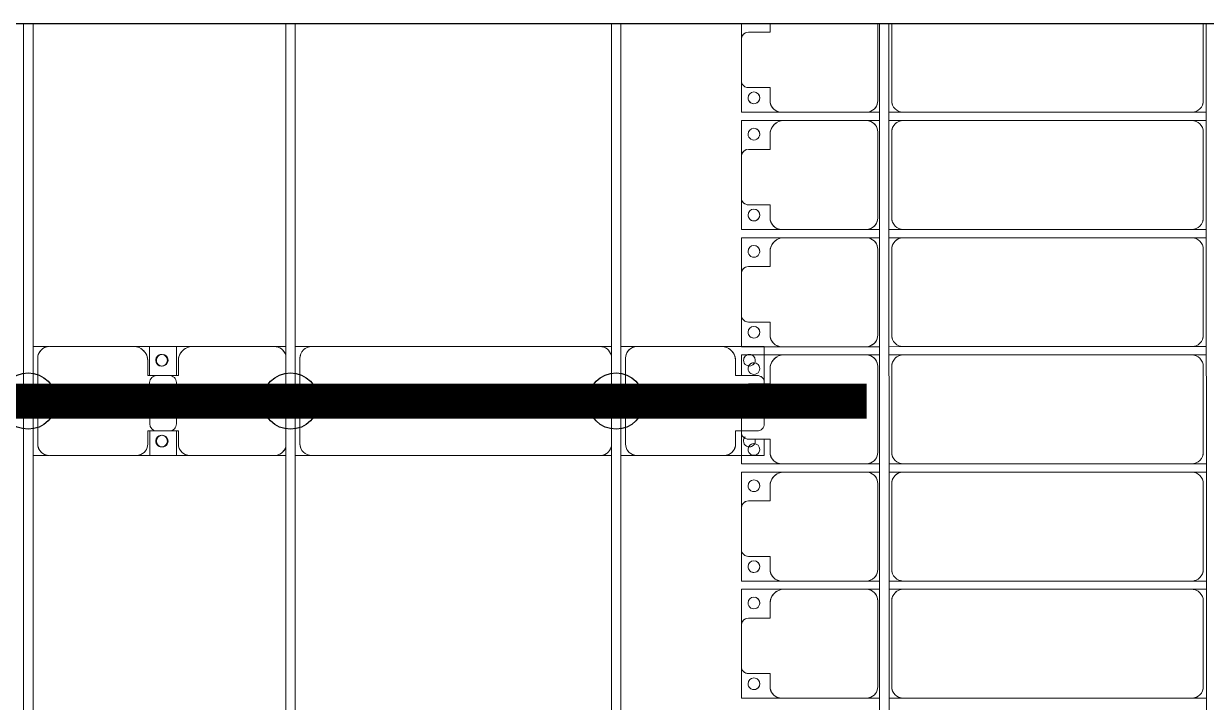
# Model space of a CAD drawing. Header units: millimetres. Extents: x -248177 to 167033, y 156986 to 268923.
# Drawn here: x -172512 to -167462, y 167465 to 170361 of the extents above; entities that cross this region are included whole.
import ezdxf

# ---------------------------------------------------------------- set-up
doc = ezdxf.new("R2010")
doc.units = ezdxf.units.MM
for name, color, linetype, lineweight in [('A-DETL-MBND', 5, 'Continuous', 9), ('A-GENM', 13, 'Continuous', 9), ('S-BEAM', 12, 'Continuous', 9)]:
    doc.layers.add(name, color=color, linetype=linetype, lineweight=lineweight)
doc.layers.add('GC-HOP 40x60 GIA CUONG', color=1, linetype='Continuous')

# ---------------------------------------------------------------- blocks, each defined once
blk = doc.blocks.new('Dải phao đi lại kèm đỡ invester - DẢI PHAO ĐI LẠI-18009-BỐ TRÍ KHUNG KẾT CẤU BÈ PIN 02')
at = {"layer": 'A-DETL-MBND', "color": 8}
for p, q in [((64173.4, 660.3), (63846.3, 660.3)), ((64223.4, 673.2), (64223.4, 610.3)), ((64223.4, 673.2), (64223.4, 610.3)), ((64258.4, 610.3), (64258.4, 673.2)), ((64258.4, 610.3), (64258.4, 673.2)), ((64673.4, 660.3), (64308.4, 660.3)), ((64723.4, 673.2), (64723.4, 610.3)), ((64723.4, 673.2), (64723.4, 610.3)), ((64758.4, 610.3), (64758.4, 673.2)), ((64758.4, 610.3), (64758.4, 673.2)), ((65173.4, 660.3), (64808.4, 660.3)), ((65223.4, 673.2), (65223.4, 610.3)), ((65223.4, 673.2), (65223.4, 610.3)), ((65258.4, 610.3), (65258.4, 673.2)), ((65258.4, 610.3), (65258.4, 673.2)), ((65673.4, 660.3), (65308.4, 660.3)), ((65723.4, 673.2), (65723.4, 610.3)), ((65723.4, 673.2), (65723.4, 610.3)), ((65758.4, 610.3), (65758.4, 673.2)), ((65758.4, 610.3), (65758.4, 673.2)), ((66173.4, 660.3), (65808.4, 660.3)), ((66223.4, 673.2), (66223.4, 610.3)), ((66223.4, 673.2), (66223.4, 610.3)), ((66258.4, 610.3), (66258.4, 673.2)), ((66258.4, 610.3), (66258.4, 673.2)), ((66673.4, 660.3), (66308.4, 660.3)), ((66723.4, 673.2), (66723.4, 610.3)), ((66723.4, 673.2), (66723.4, 610.3)), ((64223.4, -620.3), (64223.4, 610.3)), ((64258.4, 610.3), (64258.4, -620.3)), ((64723.4, -620.3), (64723.4, 610.3)), ((64758.4, 610.3), (64758.4, -620.3)), ((65223.4, -620.3), (65223.4, 610.3)), ((65258.4, 610.3), (65258.4, -620.3)), ((65723.4, -620.3), (65723.4, 610.3)), ((65758.4, 610.3), (65758.4, -620.3)), ((66223.4, -620.3), (66223.4, 610.3)), ((66258.4, 610.3), (66258.4, -620.3)), ((66723.4, -620.3), (66723.4, 610.3)), ((64223.4, -620.3), (64223.4, -681.8)), ((64223.4, -620.3), (64223.4, -681.8)), ((64258.4, -681.8), (64258.4, -620.3)), ((64258.4, -681.8), (64258.4, -620.3)), ((64723.4, -620.3), (64723.4, -681.8)), ((64723.4, -620.3), (64723.4, -681.8)), ((64758.4, -681.8), (64758.4, -620.3)), ((64758.4, -681.8), (64758.4, -620.3)), ((65223.4, -620.3), (65223.4, -681.8)), ((65223.4, -620.3), (65223.4, -681.8)), ((65258.4, -681.8), (65258.4, -620.3)), ((65258.4, -681.8), (65258.4, -620.3)), ((65723.4, -620.3), (65723.4, -681.8)), ((65723.4, -620.3), (65723.4, -681.8)), ((65758.4, -681.8), (65758.4, -620.3)), ((65758.4, -681.8), (65758.4, -620.3)), ((66223.4, -620.3), (66223.4, -681.8)), ((66223.4, -620.3), (66223.4, -681.8)), ((66258.4, -681.8), (66258.4, -620.3)), ((66258.4, -681.8), (66258.4, -620.3)), ((66723.4, -620.3), (66723.4, -681.8)), ((66723.4, -620.3), (66723.4, -681.8)), ((63846.3, -670.3), (64173.4, -670.3)), ((64308.4, -670.3), (64673.4, -670.3)), ((64808.4, -670.3), (65173.4, -670.3)), ((65308.4, -670.3), (65673.4, -670.3)), ((65808.4, -670.3), (66173.4, -670.3)), ((66308.4, -670.3), (66673.4, -670.3)), ((64173.4, -729.7), (63846.3, -729.7)), ((64223.4, -721.8), (64223.4, -779.7)), ((64223.4, -721.8), (64223.4, -779.7)), ((64258.4, -779.7), (64258.4, -721.8)), ((64258.4, -779.7), (64258.4, -721.8)), ((64673.4, -729.7), (64308.4, -729.7)), ((64723.4, -721.8), (64723.4, -779.7)), ((64723.4, -721.8), (64723.4, -779.7)), ((64758.4, -779.7), (64758.4, -721.8)), ((64758.4, -779.7), (64758.4, -721.8)), ((65173.4, -729.7), (64808.4, -729.7)), ((65223.4, -721.8), (65223.4, -779.7)), ((65223.4, -721.8), (65223.4, -779.7)), ((65258.4, -779.7), (65258.4, -721.8)), ((65258.4, -779.7), (65258.4, -721.8)), ((65673.4, -729.7), (65308.4, -729.7)), ((65723.4, -721.8), (65723.4, -779.7)), ((65723.4, -721.8), (65723.4, -779.7)), ((65758.4, -779.7), (65758.4, -721.8)), ((65758.4, -779.7), (65758.4, -721.8)), ((66173.4, -729.7), (65808.4, -729.7)), ((66223.4, -721.8), (66223.4, -779.7)), ((66223.4, -721.8), (66223.4, -779.7)), ((66258.4, -779.7), (66258.4, -721.8)), ((66258.4, -779.7), (66258.4, -721.8)), ((66673.4, -729.7), (66308.4, -729.7)), ((66723.4, -721.8), (66723.4, -779.7)), ((66723.4, -721.8), (66723.4, -779.7)), ((64223.4, -1139.7), (64223.4, -779.7)), ((64258.4, -779.7), (64258.4, -1129.7)), ((64723.4, -1139.7), (64723.4, -779.7)), ((64758.4, -779.7), (64758.4, -1129.7)), ((65223.4, -1139.7), (65223.4, -779.7)), ((65258.4, -779.7), (65258.4, -1129.7)), ((65723.4, -1139.7), (65723.4, -779.7)), ((65758.4, -779.7), (65758.4, -1129.7)), ((66223.4, -1139.7), (66223.4, -779.7)), ((66258.4, -779.7), (66258.4, -1129.7)), ((66723.4, -1139.7), (66723.4, -779.7)), ((64223.4, -1139.7), (64223.4, -1312.2)), ((64223.4, -1312.2), (64223.4, -1139.7)), ((64258.4, -1312.2), (64258.4, -1129.7)), ((64258.4, -1129.7), (64258.4, -1312.2)), ((64723.4, -1139.7), (64723.4, -1312.2)), ((64723.4, -1312.2), (64723.4, -1139.7)), ((64758.4, -1312.2), (64758.4, -1129.7)), ((64758.4, -1129.7), (64758.4, -1312.2)), ((65223.4, -1139.7), (65223.4, -1312.2)), ((65223.4, -1215.1), (65223.4, -1139.7)), ((65258.4, -1312.2), (65258.4, -1129.7)), ((65258.4, -1129.7), (65258.4, -1216.7)), ((65723.4, -1139.7), (65723.4, -1312.2)), ((65723.4, -1312.2), (65723.4, -1139.7)), ((65758.4, -1312.2), (65758.4, -1129.7)), ((65758.4, -1129.7), (65758.4, -1312.2)), ((66223.4, -1139.7), (66223.4, -1312.2)), ((66223.4, -1312.2), (66223.4, -1139.7)), ((66258.4, -1312.2), (66258.4, -1129.7)), ((66258.4, -1129.7), (66258.4, -1312.2)), ((66723.4, -1139.7), (66723.4, -1312.2)), ((66723.4, -1312.2), (66723.4, -1139.7)), ((63846.3, -1189.7), (63881.8, -1189.7)), ((63881.8, -1189.7), (63881.8, -1282.2)), ((64118.2, -1282.2), (64118.2, -1189.7)), ((64118.2, -1189.7), (64173.4, -1189.7)), ((64318.4, -1189.7), (64381.8, -1189.7)), ((64381.8, -1189.7), (64381.8, -1282.2)), ((64618.2, -1282.2), (64618.2, -1189.7)), ((64618.2, -1189.7), (64673.4, -1189.7)), ((64818.4, -1189.7), (64881.8, -1189.7)), ((64881.8, -1189.7), (64881.8, -1282.2)), ((65118.2, -1282.2), (65118.2, -1189.7)), ((65118.2, -1189.7), (65173.4, -1189.7)), ((65318.4, -1189.7), (65381.8, -1189.7)), ((65381.8, -1189.7), (65381.8, -1282.2)), ((65618.2, -1282.2), (65618.2, -1189.7)), ((65618.2, -1189.7), (65673.4, -1189.7)), ((65818.4, -1189.7), (65881.8, -1189.7)), ((65881.8, -1189.7), (65881.8, -1282.2)), ((66118.2, -1282.2), (66118.2, -1189.7)), ((66118.2, -1189.7), (66173.4, -1189.7)), ((66318.4, -1189.7), (66381.8, -1189.7)), ((66381.8, -1189.7), (66381.8, -1282.2)), ((66618.2, -1282.2), (66618.2, -1189.7)), ((66618.2, -1189.7), (66673.4, -1189.7)), ((65223.4, -1312.2), (65223.4, -1248)), ((65258.4, -1237.7), (65258.4, -1294.9)), ((63911.8, -1312.2), (63846.3, -1312.2)), ((63846.3, -1312.2), (63911.8, -1312.2)), ((63911.8, -1312.2), (64088.2, -1312.2)), ((64223.4, -1312.2), (64088.2, -1312.2)), ((64088.2, -1312.2), (64223.4, -1312.2)), ((64411.8, -1312.2), (64258.4, -1312.2)), ((64258.4, -1312.2), (64411.8, -1312.2)), ((64411.8, -1312.2), (64588.2, -1312.2)), ((64723.4, -1312.2), (64588.2, -1312.2)), ((64588.2, -1312.2), (64723.4, -1312.2)), ((64911.8, -1312.2), (64758.4, -1312.2)), ((64758.4, -1312.2), (64911.8, -1312.2)), ((64911.8, -1312.2), (65088.2, -1312.2)), ((65223.4, -1312.2), (65088.2, -1312.2)), ((65088.2, -1312.2), (65223.4, -1312.2)), ((65258.4, -1301.2), (65258.4, -1312.2)), ((65346.4, -1312.2), (65258.4, -1312.2)), ((65277.3, -1312.2), (65290.2, -1312.2)), ((65311.7, -1312.2), (65327.2, -1312.2)), ((65411.8, -1312.2), (65588.2, -1312.2)), ((65723.4, -1312.2), (65588.2, -1312.2)), ((65592, -1312.2), (65609.1, -1312.2)), ((65625.2, -1312.2), (65638.6, -1312.2)), ((65687, -1312.2), (65723.4, -1312.2)), ((65911.8, -1312.2), (65758.4, -1312.2)), ((65758.4, -1312.2), (65911.8, -1312.2)), ((65911.8, -1312.2), (66088.2, -1312.2)), ((66223.4, -1312.2), (66088.2, -1312.2)), ((66088.2, -1312.2), (66223.4, -1312.2)), ((66411.8, -1312.2), (66258.4, -1312.2)), ((66258.4, -1312.2), (66411.8, -1312.2)), ((66411.8, -1312.2), (66588.2, -1312.2)), ((66723.4, -1312.2), (66588.2, -1312.2)), ((66588.2, -1312.2), (66723.4, -1312.2))]:
    blk.add_line(p, q, dxfattribs=at)
for centre, radius, start, end in [((64173.4, 610.3), 50, 360, 90), ((64173.4, 610.3), 50, 60, 90), ((64308.4, 610.3), 50, 90, 180), ((64308.4, 610.3), 50, 105, 120), ((64673.4, 610.3), 50, 360, 90), ((64673.4, 610.3), 50, 60, 90), ((64808.4, 610.3), 50, 90, 180), ((64808.4, 610.3), 50, 105, 120), ((65173.4, 610.3), 50, 360, 90), ((65173.4, 610.3), 50, 60, 90), ((65308.4, 610.3), 50, 90, 180), ((65308.4, 610.3), 50, 105, 120), ((65673.4, 610.3), 50, 360, 90), ((65673.4, 610.3), 50, 60, 90), ((65808.4, 610.3), 50, 90, 180), ((65808.4, 610.3), 50, 105, 120), ((66173.4, 610.3), 50, 0, 90), ((66173.4, 610.3), 50, 60, 90), ((66308.4, 610.3), 50, 90, 180), ((66308.4, 610.3), 50, 105, 120), ((66673.4, 610.3), 50, 360, 90), ((66673.4, 610.3), 50, 60, 90), ((64173.4, 610.3), 50, 15, 30), ((64308.4, 610.3), 50, 150, 180), ((64673.4, 610.3), 50, 15, 30), ((64808.4, 610.3), 50, 150, 180), ((65173.4, 610.3), 50, 15, 30), ((65308.4, 610.3), 50, 150, 180), ((65673.4, 610.3), 50, 15, 30), ((65808.4, 610.3), 50, 150, 180), ((66173.4, 610.3), 50, 15, 30), ((66308.4, 610.3), 50, 150, 180), ((66673.4, 610.3), 50, 15, 30), ((64173.4, -620.3), 50, 270, 0), ((64173.4, -620.3), 50, 330, 0), ((64308.4, -620.3), 50, 180, 270), ((64308.4, -620.3), 50, 195, 225), ((64673.4, -620.3), 50, 270, 360), ((64673.4, -620.3), 50, 330, 360), ((64808.4, -620.3), 50, 180, 270), ((64808.4, -620.3), 50, 195, 225), ((65173.4, -620.3), 50, 270, 0), ((65173.4, -620.3), 50, 330, 0), ((65308.4, -620.3), 50, 180, 270), ((65308.4, -620.3), 50, 195, 225), ((65673.4, -620.3), 50, 270, 360), ((65673.4, -620.3), 50, 330, 360), ((65808.4, -620.3), 50, 180, 270), ((65808.4, -620.3), 50, 195, 225), ((66173.4, -620.3), 50, 270, 0), ((66173.4, -620.3), 50, 330, 0), ((66308.4, -620.3), 50, 180, 270), ((66308.4, -620.3), 50, 195, 225), ((66673.4, -620.3), 50, 270, 360), ((66673.4, -620.3), 50, 330, 360), ((64173.4, -620.3), 50, 270, 300), ((64308.4, -620.3), 50, 240, 270), ((64673.4, -620.3), 50, 270, 300), ((64808.4, -620.3), 50, 240, 270), ((65173.4, -620.3), 50, 270, 300), ((65308.4, -620.3), 50, 240, 270), ((65673.4, -620.3), 50, 270, 300), ((65808.4, -620.3), 50, 240, 270), ((66173.4, -620.3), 50, 270, 300), ((66308.4, -620.3), 50, 240, 270), ((66673.4, -620.3), 50, 270, 300), ((64173.4, -779.7), 50, 0, 90), ((64173.4, -779.7), 50, 15, 90), ((64308.4, -779.7), 50, 90, 180), ((64308.4, -779.7), 50, 90, 165), ((64673.4, -779.7), 50, 0, 90), ((64673.4, -779.7), 50, 15, 90), ((64808.4, -779.7), 50, 90, 180), ((64808.4, -779.7), 50, 90, 165), ((65173.4, -779.7), 50, 360, 90), ((65173.4, -779.7), 50, 15, 90), ((65308.4, -779.7), 50, 90, 180), ((65308.4, -779.7), 50, 90, 165), ((65673.4, -779.7), 50, 0, 90), ((65673.4, -779.7), 50, 15, 90), ((65808.4, -779.7), 50, 90, 180), ((65808.4, -779.7), 50, 90, 165), ((66173.4, -779.7), 50, 0, 90), ((66173.4, -779.7), 50, 15, 90), ((66308.4, -779.7), 50, 90, 180), ((66308.4, -779.7), 50, 90, 165), ((66673.4, -779.7), 50, 0, 90), ((66673.4, -779.7), 50, 15, 90), ((64173.4, -1139.7), 50, 270, 360), ((64173.4, -1139.7), 50, 270, 345), ((64318.4, -1129.7), 60, 180, 270), ((64318.4, -1129.7), 60, 210, 270), ((64673.4, -1139.7), 50, 270, 360), ((64673.4, -1139.7), 50, 270, 345), ((64818.4, -1129.7), 60, 180, 270), ((64818.4, -1129.7), 60, 210, 270), ((65173.4, -1139.7), 50, 270, 360), ((65173.4, -1139.7), 50, 270, 345), ((65318.4, -1129.7), 60, 180, 270), ((65318.4, -1129.7), 60, 210, 270), ((65673.4, -1139.7), 50, 270, 360), ((65673.4, -1139.7), 50, 270, 345), ((65818.4, -1129.7), 60, 180, 270), ((65818.4, -1129.7), 60, 210, 270), ((66173.4, -1139.7), 50, 270, 0), ((66173.4, -1139.7), 50, 270, 345), ((66318.4, -1129.7), 60, 180, 270), ((66318.4, -1129.7), 60, 210, 270), ((66673.4, -1139.7), 50, 270, 360), ((66673.4, -1139.7), 50, 270, 345), ((64161.8, -1258.6), 25, 90, 270), ((64161.8, -1258.6), 25, 180, 270), ((64161.8, -1258.6), 25, 90, 165), ((64161.8, -1258.6), 25, 270, 90), ((64161.8, -1258.6), 25, 15, 90), ((64161.8, -1258.6), 25, 270, 0), ((64316.8, -1258.6), 25, 90, 270), ((64316.8, -1258.6), 25, 180, 270), ((64316.8, -1258.6), 25, 90, 165), ((64316.8, -1258.6), 25, 270, 90), ((64316.8, -1258.6), 25, 60, 90), ((64316.8, -1258.6), 25, 270, 30), ((64661.8, -1258.6), 25, 90, 270), ((64661.8, -1258.6), 25, 180, 270), ((64661.8, -1258.6), 25, 90, 165), ((64661.8, -1258.6), 25, 270, 90), ((64661.8, -1258.6), 25, 15, 90), ((64661.8, -1258.6), 25, 270, 360), ((64816.8, -1258.6), 25, 90, 270), ((64816.8, -1258.6), 25, 180, 270), ((64816.8, -1258.6), 25, 90, 165), ((64816.8, -1258.6), 25, 270, 90), ((64816.8, -1258.6), 25, 60, 90), ((64816.8, -1258.6), 25, 270, 30), ((65161.8, -1258.6), 25, 90, 270), ((65161.8, -1258.6), 25, 180, 270), ((65161.8, -1258.6), 25, 90, 165), ((65161.8, -1258.6), 25, 270, 90), ((65161.8, -1258.6), 25, 15, 90), ((65161.8, -1258.6), 25, 270, 0), ((65316.8, -1258.6), 25, 90, 270), ((65316.8, -1258.6), 25, 180, 240), ((65316.8, -1258.6), 25, 270, 90), ((65661.8, -1258.6), 25, 90, 270), ((65661.8, -1258.6), 25, 180, 240), ((65661.8, -1258.6), 25, 150, 165), ((65661.8, -1258.6), 25, 270, 90), ((65661.8, -1258.6), 25, 60, 90), ((65816.8, -1258.6), 25, 90, 270), ((65816.8, -1258.6), 25, 180, 270), ((65816.8, -1258.6), 25, 90, 165), ((65816.8, -1258.6), 25, 270, 90), ((65816.8, -1258.6), 25, 60, 90), ((65816.8, -1258.6), 25, 270, 30), ((66161.8, -1258.6), 25, 90, 270), ((66161.8, -1258.6), 25, 180, 270), ((66161.8, -1258.6), 25, 90, 165), ((66161.8, -1258.6), 25, 270, 90), ((66161.8, -1258.6), 25, 15, 90), ((66161.8, -1258.6), 25, 270, 0), ((66316.8, -1258.6), 25, 90, 270), ((66316.8, -1258.6), 25, 180, 270), ((66316.8, -1258.6), 25, 90, 165), ((66316.8, -1258.6), 25, 270, 90), ((66316.8, -1258.6), 25, 60, 90), ((66316.8, -1258.6), 25, 270, 30), ((66661.8, -1258.6), 25, 90, 270), ((66661.8, -1258.6), 25, 180, 270), ((66661.8, -1258.6), 25, 90, 165), ((66661.8, -1258.6), 25, 270, 90), ((66661.8, -1258.6), 25, 15, 90), ((66661.8, -1258.6), 25, 270, 0), ((63911.8, -1282.2), 30, 180, 270), ((63911.8, -1282.2), 30, 195, 225), ((63911.8, -1282.2), 30, 195, 255), ((63911.8, -1282.2), 30, 195, 225), ((64088.2, -1282.2), 30, 270, 0), ((64088.2, -1282.2), 30, 285, 345), ((64088.2, -1282.2), 30, 285, 300), ((64088.2, -1282.2), 30, 285, 300), ((64088.2, -1282.2), 30, 315, 345), ((64088.2, -1282.2), 30, 315, 345), ((64411.8, -1282.2), 30, 180, 270), ((64411.8, -1282.2), 30, 195, 225), ((64411.8, -1282.2), 30, 195, 255), ((64411.8, -1282.2), 30, 195, 225), ((64588.2, -1282.2), 30, 270, 0), ((64588.2, -1282.2), 30, 285, 345), ((64588.2, -1282.2), 30, 285, 300), ((64588.2, -1282.2), 30, 285, 300), ((64588.2, -1282.2), 30, 315, 345), ((64588.2, -1282.2), 30, 315, 345), ((64911.8, -1282.2), 30, 180, 270), ((64911.8, -1282.2), 30, 195, 225), ((64911.8, -1282.2), 30, 195, 255), ((64911.8, -1282.2), 30, 195, 225), ((65088.2, -1282.2), 30, 270, 0), ((65088.2, -1282.2), 30, 285, 345), ((65088.2, -1282.2), 30, 285, 300), ((65088.2, -1282.2), 30, 285, 300), ((65088.2, -1282.2), 30, 315, 345), ((65088.2, -1282.2), 30, 315, 345), ((65411.8, -1282.2), 30, 180, 270), ((65588.2, -1282.2), 30, 270, 0), ((65588.2, -1282.2), 30, 285, 345), ((65588.2, -1282.2), 30, 285, 300), ((65588.2, -1282.2), 30, 285, 300), ((65588.2, -1282.2), 30, 315, 345), ((65588.2, -1282.2), 30, 315, 345), ((65911.8, -1282.2), 30, 180, 270), ((65911.8, -1282.2), 30, 195, 225), ((65911.8, -1282.2), 30, 195, 255), ((65911.8, -1282.2), 30, 195, 225), ((66088.2, -1282.2), 30, 270, 0), ((66088.2, -1282.2), 30, 285, 345), ((66088.2, -1282.2), 30, 285, 300), ((66088.2, -1282.2), 30, 285, 300), ((66088.2, -1282.2), 30, 315, 345), ((66088.2, -1282.2), 30, 315, 345), ((66411.8, -1282.2), 30, 180, 270), ((66411.8, -1282.2), 30, 195, 225), ((66411.8, -1282.2), 30, 195, 255), ((66411.8, -1282.2), 30, 195, 225), ((66588.2, -1282.2), 30, 270, 0), ((66588.2, -1282.2), 30, 285, 345), ((66588.2, -1282.2), 30, 285, 300), ((66588.2, -1282.2), 30, 285, 300), ((66588.2, -1282.2), 30, 315, 345), ((66588.2, -1282.2), 30, 315, 345)]:
    blk.add_arc(centre, radius, start, end, dxfattribs=at)
blk = doc.blocks.new('Dầm C52 - Dầm C52-24593-BỐ TRÍ KHUNG KẾT CẤU BÈ PIN 02')
at = {"layer": 'S-BEAM', "color": 1}
for p, q in [((-48198.2, 20), (-42238.2, 20)), ((-42238.2, -20), (-48198.2, -20))]:
    blk.add_line(p, q, dxfattribs=at)
blk = doc.blocks.new('Dai phao do pin - DẢI PHAO ĐỠ PIN-V150-BỐ TRÍ KHUNG KẾT CẤU BÈ PIN 02')
at = {"layer": 'A-DETL-MBND', "color": 8}
for p, q in [((30819.7, 241.6), (30887.1, 241.6)), ((30819.7, 241.6), (30887.1, 241.6)), ((31249.7, 241.6), (30889.7, 241.6)), ((31249.7, 241.6), (31432.2, 241.6)), ((31432.2, 241.6), (31249.7, 241.6)), ((31317.8, 241.6), (31500.3, 241.6)), ((31317.8, 116.2), (31317.8, 241.6)), ((31500.3, 241.6), (31317.8, 241.6)), ((31432.2, 241.6), (31432.2, 116.2)), ((31850.3, 241.6), (31500.3, 241.6)), ((31850.3, 241.6), (31899.7, 241.6)), ((31850.3, 241.6), (31899.7, 241.6)), ((31939.7, 241.6), (32009.7, 241.6)), ((31939.7, 241.6), (32009.7, 241.6)), ((33240.3, 241.6), (32009.7, 241.6)), ((33240.3, 241.6), (33289.7, 241.6)), ((33240.3, 241.6), (33289.7, 241.6)), ((33329.7, 241.6), (33399.7, 241.6)), ((33329.7, 241.6), (33399.7, 241.6)), ((33759.7, 241.6), (33399.7, 241.6)), ((33759.7, 241.6), (33942.2, 241.6)), ((33845, 241.6), (33759.7, 241.6)), ((33942.2, 241.6), (33883, 241.6)), ((33942.2, 241.6), (33942.2, 88.2)), ((33942.2, 205), (33942.2, 234.8)), ((30839.7, 191.6), (30839.7, -173.4)), ((31309.7, 118.2), (31309.7, 181.6)), ((31440.3, 181.6), (31440.3, 118.2)), ((31959.7, 191.6), (31959.7, -173.4)), ((33349.7, 191.6), (33349.7, -173.4)), ((33819.7, 118.2), (33819.7, 181.6)), ((31402.2, 118.2), (31309.7, 118.2)), ((31440.3, 118.2), (31347.8, 118.2)), ((33912.2, 118.2), (33819.7, 118.2)), ((31317.8, 88.2), (31317.8, -88.2)), ((31432.2, -88.2), (31432.2, 88.2)), ((33942.2, -88.2), (33942.2, 88.2)), ((31309.7, -173.4), (31309.7, -118.2)), ((31309.7, -118.2), (31402.2, -118.2)), ((31317.8, -223.4), (31317.8, -116.2)), ((31347.8, -118.2), (31440.3, -118.2)), ((31432.2, -116.2), (31432.2, -223.4)), ((31440.3, -118.2), (31440.3, -173.4)), ((33819.7, -173.4), (33819.7, -118.2)), ((33819.7, -118.2), (33912.2, -118.2)), ((33942.2, -153.6), (33942.2, -223.4)), ((33942.2, -174.1), (33942.2, -161.3)), ((30887, -223.4), (30819.7, -223.4)), ((30887, -223.4), (30819.7, -223.4)), ((30889.7, -223.4), (31259.7, -223.4)), ((31432.2, -223.4), (31259.7, -223.4)), ((31259.7, -223.4), (31432.2, -223.4)), ((31490.3, -223.4), (31317.8, -223.4)), ((31317.8, -223.4), (31490.3, -223.4)), ((31490.3, -223.4), (31850.3, -223.4)), ((31899.7, -223.4), (31850.3, -223.4)), ((31899.7, -223.4), (31850.3, -223.4)), ((32009.7, -223.4), (31939.7, -223.4)), ((32009.7, -223.4), (31939.7, -223.4)), ((32009.7, -223.4), (33240.3, -223.4)), ((33289.7, -223.4), (33240.3, -223.4)), ((33289.7, -223.4), (33240.3, -223.4)), ((33399.7, -223.4), (33329.7, -223.4)), ((33399.7, -223.4), (33329.7, -223.4)), ((33399.7, -223.4), (33769.7, -223.4)), ((33942.2, -223.4), (33769.7, -223.4)), ((33769.7, -223.4), (33847.1, -223.4)), ((33860.8, -223.4), (33901.1, -223.4)), ((33911.2, -223.4), (33923.1, -223.4)), ((33929.5, -223.4), (33941.6, -223.4))]:
    blk.add_line(p, q, dxfattribs=at)
for centre, radius, start, end in [((30889.7, 191.6), 50, 90, 180), ((30889.7, 191.6), 50, 105, 180), ((31249.7, 181.6), 60, 0, 90), ((31249.7, 181.6), 60, 0, 60), ((31368.6, 183.2), 25, 360, 180), ((31368.6, 183.2), 25, 360, 165), ((31371.4, 183.2), 25, 360, 180), ((31371.4, 183.2), 25, 90, 180), ((31371.4, 183.2), 25, 15, 75), ((31500.3, 181.6), 60, 90, 180), ((31500.3, 181.6), 60, 120, 180), ((31850.3, 191.6), 50, 15, 90), ((31850.3, 191.6), 50, 15, 75), ((32009.7, 191.6), 50, 90, 180), ((32009.7, 191.6), 50, 150, 180), ((32009.7, 191.6), 50, 105, 135), ((33240.3, 191.6), 50, 15, 90), ((33240.3, 191.6), 50, 60, 90), ((33240.3, 191.6), 50, 15, 30), ((33399.7, 191.6), 50, 90, 180), ((33399.7, 191.6), 50, 105, 180), ((33759.7, 181.6), 60, 360, 90), ((33759.7, 181.6), 60, 360, 60), ((33878.6, 183.2), 25, 360, 180), ((33878.6, 183.2), 25, 75, 105), ((31368.6, 183.2), 25, 180, 360), ((31371.4, 183.2), 25, 180, 0), ((31371.4, 183.2), 25, 180, 300), ((31368.6, 183.2), 25, 210, 360), ((31371.4, 183.2), 25, 330, 345), ((33878.6, 183.2), 25, 180, 0), ((33878.6, 183.2), 25, 150, 165), ((33878.6, 183.2), 25, 240, 330), ((31347.8, 88.2), 30, 90, 180), ((31402.2, 88.2), 30, 0, 90), ((33912.2, 88.2), 30, 0, 90), ((33912.2, 88.2), 30, 15, 75), ((31347.8, -88.2), 30, 180, 270), ((31402.2, -88.2), 30, 270, 0), ((33912.2, -88.2), 30, 270, 0), ((31368.6, -161.8), 25, 360, 180), ((31368.6, -161.8), 25, 105, 165), ((31371.4, -161.8), 25, 0, 180), ((31371.4, -161.8), 25, 105, 180), ((31368.6, -161.8), 25, 360, 75), ((31371.4, -161.8), 25, 15, 75), ((33878.6, -161.8), 25, 135, 180), ((33878.6, -161.8), 25, 135, 150), ((30889.7, -173.4), 50, 180, 270), ((30889.7, -173.4), 50, 180, 255), ((31259.7, -173.4), 50, 270, 360), ((31259.7, -173.4), 50, 285, 360), ((31368.6, -161.8), 25, 180, 360), ((31368.6, -161.8), 25, 195, 360), ((31371.4, -161.8), 25, 180, 0), ((31371.4, -161.8), 25, 180, 270), ((31371.4, -161.8), 25, 285, 345), ((31490.3, -173.4), 50, 180, 270), ((31490.3, -173.4), 50, 180, 255), ((31850.3, -173.4), 50, 270, 345), ((31850.3, -173.4), 50, 285, 345), ((32009.7, -173.4), 50, 180, 270), ((32009.7, -173.4), 50, 180, 210), ((33240.3, -173.4), 50, 270, 345), ((33240.3, -173.4), 50, 330, 345), ((33399.7, -173.4), 50, 180, 270), ((33399.7, -173.4), 50, 180, 255), ((33769.7, -173.4), 50, 270, 360), ((33769.7, -173.4), 50, 285, 360), ((33878.6, -161.8), 25, 180, 0), ((33878.6, -161.8), 25, 255, 330), ((33878.6, -161.8), 25, 360, 15), ((32009.7, -173.4), 50, 240, 270), ((33240.3, -173.4), 50, 285, 300)]:
    blk.add_arc(centre, radius, start, end, dxfattribs=at)
blk = doc.blocks.new('Dầm C52 - Hộp 40x60-25000-BỐ TRÍ KHUNG KẾT CẤU BÈ PIN 02')
at = {"layer": 'S-BEAM', "color": 3, "lineweight": 25}
blk.add_line((56544.2, -20), (-56544.2, -20), dxfattribs=at)
blk = doc.blocks.new('HOBANMONG_BEPIN 2_rvt-1-BỐ TRÍ KHUNG KẾT CẤU BÈ PIN 02')
at = {"layer": 'A-GENM', "lineweight": 9}
for name, p, rotation in [('Dải phao đi lại kèm đỡ invester - DẢI PHAO ĐI LẠI-18009-BỐ TRÍ KHUNG KẾT CẤU BÈ PIN 02', (-168136.4, 234206.3), 270.0007586098934), ('Dai phao do pin - DẢI PHAO ĐỠ PIN-V150-BỐ TRÍ KHUNG KẾT CẤU BÈ PIN 02', (-203292, 168741.3), 0.0007586094741477002)]:
    blk.add_blockref(name, p, dxfattribs=dict(at, rotation=rotation))
at = {"layer": 'S-BEAM', "lineweight": 9}
for name, p, rotation in [('Dầm C52 - Dầm C52-24593-BỐ TRÍ KHUNG KẾT CẤU BÈ PIN 02', (-172492.9, 212598.2), 90.00075860989138), ('Dầm C52 - Dầm C52-24593-BỐ TRÍ KHUNG KẾT CẤU BÈ PIN 02', (-171372.9, 212598.2), 90.00075860989138), ('Dầm C52 - Dầm C52-24593-BỐ TRÍ KHUNG KẾT CẤU BÈ PIN 02', (-169982.9, 212598.2), 90.00075860989138), ('Dầm C52 - Dầm C52-24593-BỐ TRÍ KHUNG KẾT CẤU BÈ PIN 02', (-168837.9, 212598.2), 90.00075860989138), ('Dầm C52 - Dầm C52-24593-BỐ TRÍ KHUNG KẾT CẤU BÈ PIN 02', (-167442.9, 212598.3), 90.00075860989138), ('Dầm C52 - Hộp 40x60-25000-BỐ TRÍ KHUNG KẾT CẤU BÈ PIN 02', (-150563.5, 170380.3), 0.0007586094741477002)]:
    blk.add_blockref(name, p, dxfattribs=dict(at, rotation=rotation))

msp = doc.modelspace()

# ---------------------------------------------------------------- linework, layer by layer
at = {"layer": 'GC-HOP 40x60 GIA CUONG', "const_width": 150}
msp.add_lwpolyline([(-183913, 168750.6), (-168913, 168750.6)], dxfattribs=at)
at = {"layer": 'GC-HOP 40x60 GIA CUONG'}
for centre in [(-172492.9, 168750.6), (-171372.9, 168750.6), (-169982.9, 168750.6)]:
    msp.add_circle(centre, 120, dxfattribs=at)

# ---------------------------------------------------------------- block references
at = {"lineweight": 5}
msp.add_blockref('HOBANMONG_BEPIN 2_rvt-1-BỐ TRÍ KHUNG KẾT CẤU BÈ PIN 02', (0, 0), dxfattribs=at)

doc.saveas('drawing.dxf')
